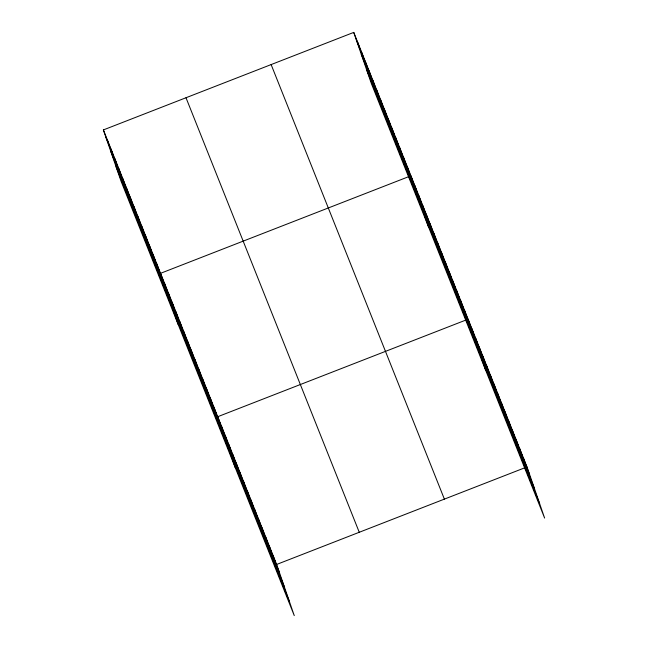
<?xml version="1.0" encoding="UTF-8"?>
<svg xmlns="http://www.w3.org/2000/svg" width="648" height="648" viewBox="0 0 648 648"><rect width="100%" height="100%" fill="white"/><g stroke="black" fill="none" stroke-linecap="round" stroke-linejoin="round"><path stroke-width="0.97" d="M103.38 129.924L276.639 564.457L294.257 615.6L120.998 181.067L103.38 129.924L353.743 32.4L527.002 466.933L544.62 518.076L371.361 83.543L353.743 32.4M409.042 176.523L160.558 273.318L178.168 324.462M276.639 564.457L527.002 466.933M356.254 39.674L529.513 474.206M361.236 54.148L534.495 488.681M366.371 69.069L539.63 503.601M271.131 64.581L444.382 499.114M186 97.743L359.259 532.275M105.891 137.198L279.142 571.73M110.873 151.673L284.132 586.205M116.008 166.593L289.267 601.125M523.325 457.699L525.828 464.972M519.639 448.465L522.142 455.738M515.962 439.231L518.465 446.504M512.276 429.997L514.779 437.27M508.599 420.763L511.102 428.036M504.914 411.529L507.416 418.802M501.236 402.295L503.739 409.568M497.551 393.061L500.054 400.334M493.873 383.827L496.376 391.1M490.188 374.593L492.691 381.866M486.51 365.359L489.013 372.632M482.825 356.125L485.328 363.398M479.139 346.891L481.65 354.164M475.462 337.657L477.965 344.93M471.776 328.423L474.279 335.696M485.708 370.332L468.099 319.189L217.736 416.713L235.346 467.856M464.284 309.631L466.787 316.904M460.477 300.073L462.98 307.346M456.662 290.515L459.165 297.78M452.855 280.949L455.358 288.222M449.04 271.391L451.543 278.664M445.225 261.833L447.728 269.106M441.418 252.275L443.921 259.548M437.603 242.716L440.105 249.982M433.796 233.15L436.298 240.424M429.98 223.592L432.483 230.866M426.165 214.034L428.676 221.308M422.358 204.476L424.861 211.742M418.543 194.918L421.046 202.184M414.736 185.352L417.239 192.626M410.921 175.794L428.531 226.938M407.114 166.236L409.617 173.51M403.299 156.678L405.802 163.944M399.484 147.12L401.995 154.386M395.677 137.554L398.18 144.828M391.862 127.996L394.365 135.27M388.055 118.438L390.558 125.712M384.24 108.88L386.743 116.146M380.433 99.314L382.936 106.588M376.618 89.756L379.121 97.03M372.803 80.198L375.305 87.472M368.996 70.64L371.498 77.914M365.18 61.082L367.683 68.348M361.373 51.516L363.876 58.79M357.558 41.958L360.061 49.232M272.962 555.223L275.465 562.496M269.276 545.989L271.779 553.262M265.599 536.755L268.102 544.028M261.914 527.521L264.416 534.794M258.236 518.287L260.739 525.56M254.551 509.053L257.054 516.326M250.873 499.819L253.376 507.092M247.188 490.585L249.691 497.858M243.51 481.351L246.013 488.624M239.825 472.117L242.328 479.39M236.139 462.883L238.65 470.156M232.462 453.649L234.965 460.922M228.776 444.415L231.287 451.688M225.099 435.181L227.602 442.454M221.414 425.947L223.916 433.22M213.921 407.155L216.424 414.428M210.114 397.597L212.617 404.87M206.299 388.039L208.802 395.304M202.484 378.473L204.995 385.746M198.677 368.915L201.18 376.188M194.862 359.356L197.365 366.63M191.055 349.799L193.558 357.064M187.24 340.241L189.743 347.506M183.433 330.674L185.936 337.948M179.618 321.116L182.12 328.39M175.802 311.558L178.313 318.832M171.995 302L174.498 309.266M168.18 292.434L170.683 299.708M164.373 282.876L166.876 290.15M156.751 263.76L159.254 271.034M152.936 254.202L155.439 261.468M149.121 244.636L151.632 251.91M145.314 235.078L147.817 242.352M141.499 225.52L144.002 232.794M137.692 215.962L140.195 223.236M133.877 206.404L136.38 213.67M130.062 196.838L132.573 204.112M126.255 187.28L128.758 194.554M122.44 177.722L124.943 184.996M118.633 168.164L121.136 175.438M114.818 158.606L117.32 165.872M111.011 149.04L113.513 156.314M107.195 139.482L109.698 146.756"/></g></svg>
